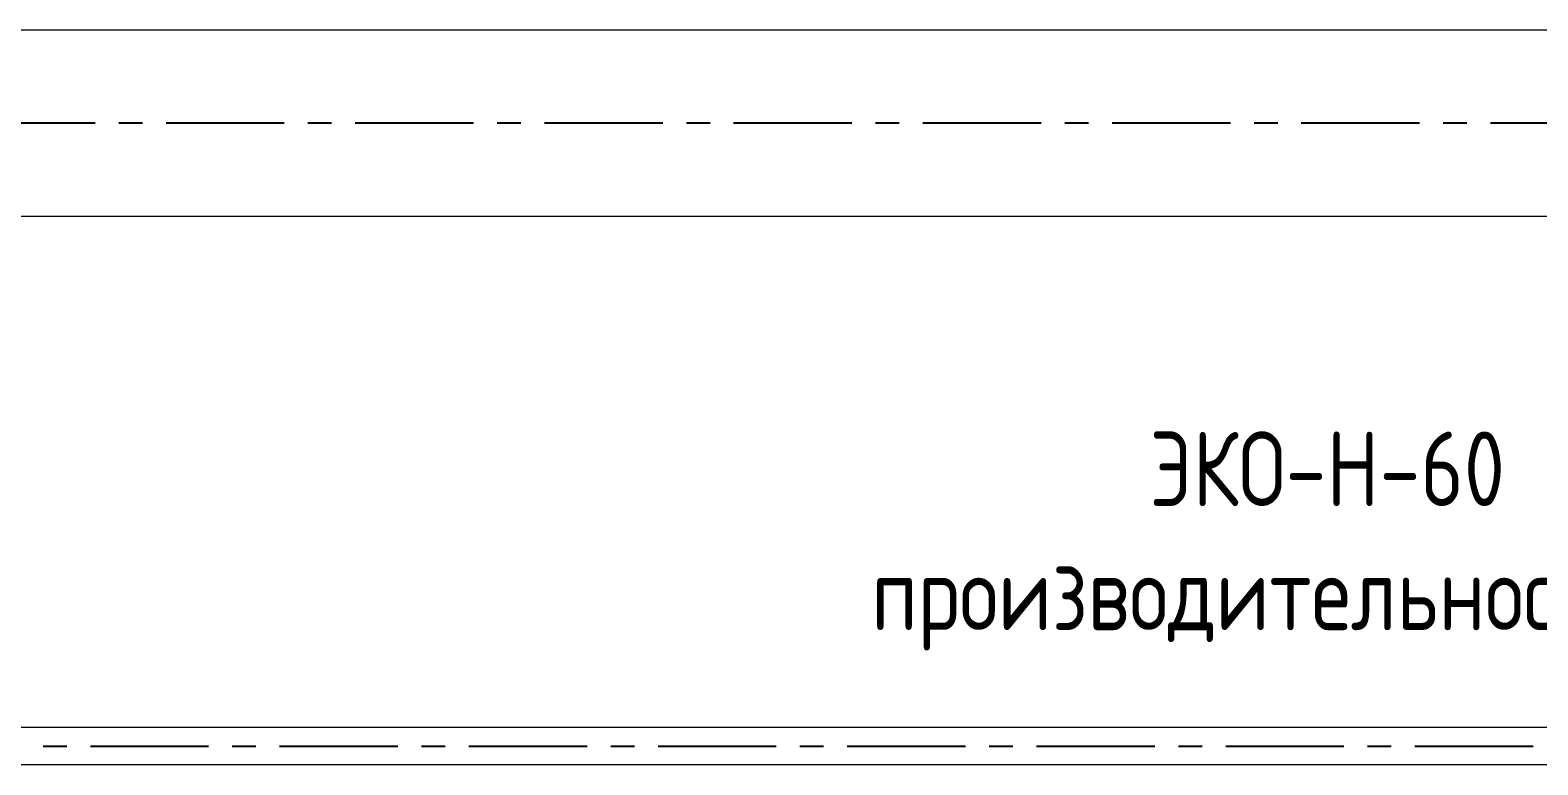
# Model space of a CAD drawing. Header units: millimetres. Extents: x 20530103 to 31271019, y 32092698 to 33532929.
# Drawn here: x 26682729 to 26686777, y 33061806 to 33063779 of the extents above; entities that cross this region are included whole.
import ezdxf

# ---------------------------------------------------------------- set-up
doc = ezdxf.new("R2010")
doc.units = ezdxf.units.MM
doc.linetypes.add('осевая', pattern=[50.8, 31.75, -6.35, 6.35, -6.35])
doc.styles.add('GOST 2.304', font='GOST.TTF')

msp = doc.modelspace()

# ---------------------------------------------------------------- linework, layer by layer
at = {"lineweight": 20}
for p, q in [((26698252.0288, 33063778.5089), (26671317.9183, 33063778.5089)), ((26698252.0288, 33063278.5089), (26671317.9183, 33063278.5089)), ((26694061.6339, 33061906.052), (26674767.1722, 33061906.0829)), ((26694061.6043, 33061806.12), (26674767.3198, 33061806.0972))]:
    msp.add_line(p, q, dxfattribs=at)
at = {"color": 1, "linetype": 'осевая', "lineweight": 25, "ltscale": 10}
for p, q in [((26699159.3964, 33063528.5089), (26670331.8762, 33063528.5089)), ((26674762.8742, 33061856.0842), (26694061.6043, 33061856.0561))]:
    msp.add_line(p, q, dxfattribs=at)

# ---------------------------------------------------------------- texts
at = {"lineweight": 20, "insert": (26684937.6422, 33062700.9599), "char_height": 200, "width": 3508.95414, "attachment_point": 1, "style": 'GOST 2.304'}
msp.add_mtext('\\pi796.65;ЭКО-Н-60 (3,0х8,0), \\P\\pi49.688;производительностью 56-60 л/с', dxfattribs=at)

doc.saveas('drawing.dxf')
